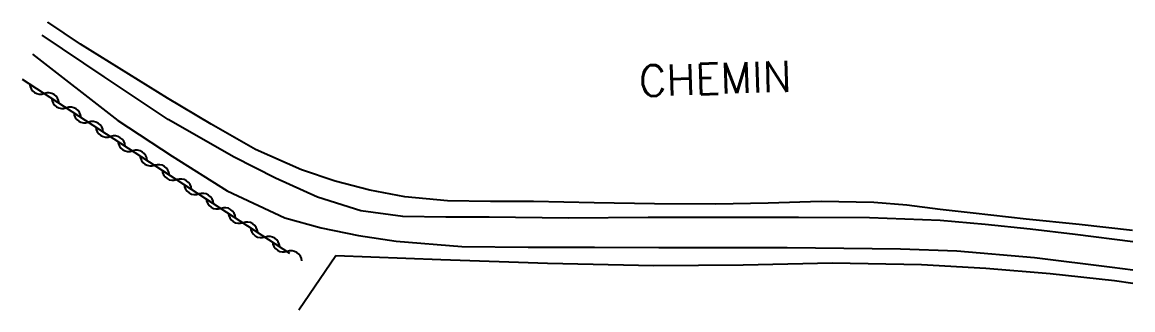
# Model space of a CAD drawing. Header units: millimetres. Extents: x 114000 to 115000, y 120000 to 120927.
# Drawn here: x 114936.7 to 115000, y 120289.2 to 120305.6 of the extents above; entities that cross this region are included whole.
import ezdxf

# ---------------------------------------------------------------- set-up
doc = ezdxf.new("R2010")
doc.units = ezdxf.units.MM
doc.layers.get('0').update_dxf_attribs({"linetype": 'CONTINUOUS'})
for name, color, linetype in [('W0071', 7, 'CONTINUOUS'), ('W0310', 3, 'CONTINUOUS'), ('W0330', 7, 'CONTINUOUS'), ('W0989', 7, 'CONTINUOUS')]:
    doc.layers.add(name, color=color, linetype=linetype)
doc.styles.get("Standard").update_dxf_attribs({"font": 'romans.shx', "width": 0.85})

# ---------------------------------------------------------------- blocks, each defined once
blk = doc.blocks.new('t310o')
at = {"color": 0, "linetype": 'Continuous'}
for centre, start, end in [((-0.5, 0.375), 216.8699, 323.1304), ((0.5, -0.375), 36.8699, 143.1303)]:
    blk.add_arc(centre, 0.625, start, end, dxfattribs=at)

msp = doc.modelspace()

# ---------------------------------------------------------------- linework, layer by layer
at = {"layer": 'W0071'}
for points in [[(115000, 120293.042), (114996.721, 120293.474), (114994.159, 120293.769), (114991.595, 120294.046), (114989.027, 120294.264), (114984.996, 120294.425), (114980.957, 120294.442), (114976.917, 120294.441), (114972.386, 120294.427), (114967.855, 120294.39), (114963.327, 120294.449), (114960.866, 120294.461), (114958.406, 120294.5), (114956.008, 120294.809), (114953.544, 120295.593), (114951.15, 120296.684), (114948.806, 120297.871), (114945.033, 120300.022), (114941.401, 120302.44), (114937.861, 120304.824)], [(114937.302, 120303.737), (114942.177, 120299.953), (114945.273, 120297.93), (114948.395, 120295.95), (114951.693, 120294.426), (114953.759, 120293.845), (114955.885, 120293.421), (114958.023, 120293.09), (114961.771, 120292.777), (114965.553, 120292.747), (114969.335, 120292.751), (114972.994, 120292.719), (114976.654, 120292.719), (114980.314, 120292.72)], [(114980.314, 120292.72), (114983.535, 120292.688), (114986.756, 120292.655), (114989.971, 120292.537), (114994.404, 120292.154), (114998.827, 120291.607), (115000, 120291.448)]]:
    msp.add_lwpolyline(points, dxfattribs=at)
at = {"layer": 'W0310'}
msp.add_lwpolyline([(114936.724, 120302.312), (114951.961, 120292.415)], dxfattribs=at)
at = {"layer": 'W0330'}
for points in [[(114999.983, 120293.7), (114996.95, 120294.033), (114993.933, 120294.35), (114990.9, 120294.683), (114989.017, 120294.9), (114987.133, 120295.133), (114985.25, 120295.283), (114982.25, 120295.35), (114979.233, 120295.25), (114976.217, 120295.2), (114972.75, 120295.217), (114969.317, 120295.267), (114965.85, 120295.35), (114963.4, 120295.35), (114960.95, 120295.383), (114958.533, 120295.617), (114956.533, 120296), (114954.55, 120296.5), (114952.633, 120297.15), (114950.017, 120298.317), (114947.483, 120299.75), (114945, 120301.233), (114940.05, 120304.3), (114938.189, 120305.554), (114938.189, 120305.554)], [(114952.483, 120289.183), (114954.6, 120292.267)], [(114954.6, 120292.267), (114960.583, 120292.05), (114966.65, 120291.833), (114972.717, 120291.7), (114977.8, 120291.75), (114982.883, 120291.85), (114987.967, 120291.767), (114991.633, 120291.55), (114995.3, 120291.25), (114998.95, 120290.85), (115000, 120290.69)]]:
    msp.add_lwpolyline(points, dxfattribs=at)

# ---------------------------------------------------------------- block references
at = {"layer": 'W0310', "rotation": 326.9947223800798}
for p in [(114937.982, 120301.495), (114939.24, 120300.678), (114940.498, 120299.861), (114941.756, 120299.044), (114943.014, 120298.227), (114944.272, 120297.41), (114945.53, 120296.592), (114946.787, 120295.775), (114948.045, 120294.958), (114949.303, 120294.141), (114950.561, 120293.324), (114951.819, 120292.507)]:
    msp.add_blockref('t310o', p, dxfattribs=at)

# ---------------------------------------------------------------- texts
at = {"layer": 'W0989'}
msp.add_text('CHEMIN', height=1.75, rotation=1.81347, dxfattribs=at).set_placement((114971.888, 120301.332))

doc.saveas('drawing.dxf')
